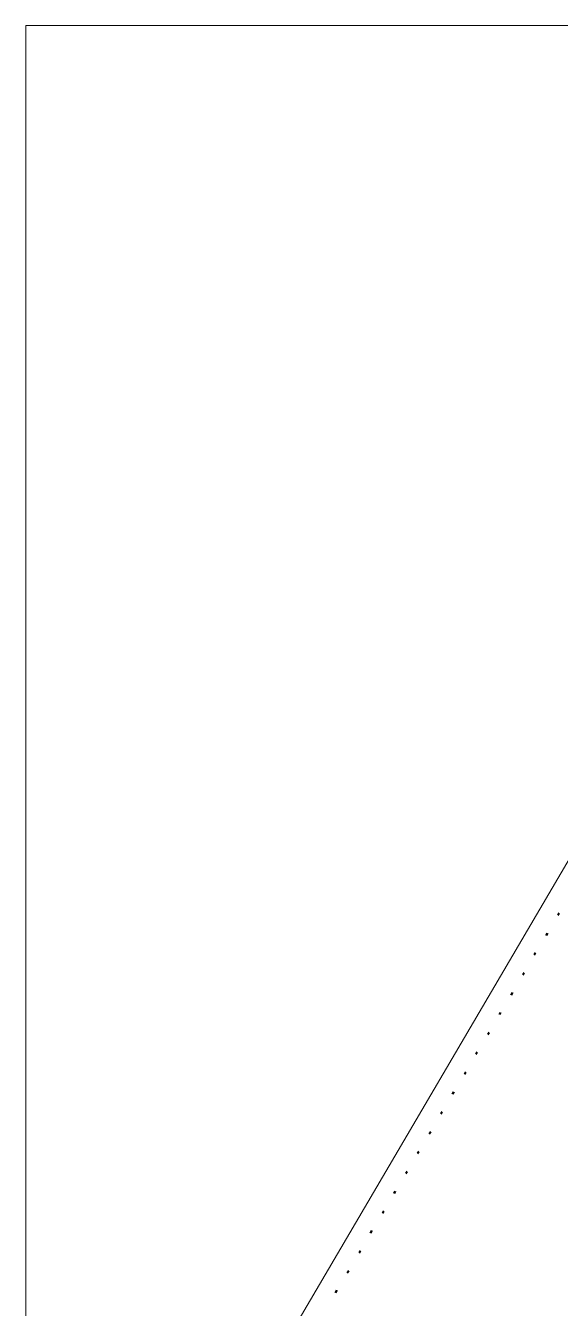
# Model space of a CAD drawing. Header units: millimetres. Extents: x 62.1 to 137.4, y 80.8 to 158.7.
# Drawn here: x 62.42 to 75.5, y 127.28 to 158.66 of the extents above; entities that cross this region are included whole.
import ezdxf

# ---------------------------------------------------------------- set-up
doc = ezdxf.new("R2010")
doc.units = ezdxf.units.MM
doc.header["$MEASUREMENT"] = 0
doc.layers.add('レイヤー 1', color=7, linetype='Continuous', lineweight=0)

msp = doc.modelspace()

# ---------------------------------------------------------------- linework, layer by layer
at = {"layer": 'レイヤー 1', "color": 7, "lineweight": 9}
msp.add_line((62.799, 116.269), (87.545, 158.454), dxfattribs=at)
at = {"layer": 'レイヤー 1', "color": 140, "lineweight": 50}
for p, q in [((75.433, 136.898), (75.464, 136.95)), ((75.151, 136.408), (75.183, 136.46)), ((74.859, 135.928), (74.891, 135.98)), ((74.578, 135.438), (74.609, 135.49)), ((74.297, 134.948), (74.328, 135.011)), ((74.005, 134.469), (74.036, 134.521)), ((73.723, 133.979), (73.754, 134.031)), ((73.431, 133.5), (73.463, 133.552)), ((73.15, 133.01), (73.181, 133.062)), ((72.858, 132.52), (72.889, 132.582)), ((72.577, 132.04), (72.608, 132.092)), ((72.285, 131.55), (72.326, 131.602)), ((72.003, 131.071), (72.035, 131.123)), ((71.722, 130.581), (71.753, 130.633)), ((71.43, 130.091), (71.461, 130.153)), ((71.148, 129.611), (71.18, 129.664)), ((70.857, 129.121), (70.888, 129.184)), ((70.575, 128.642), (70.606, 128.694)), ((70.283, 128.152), (70.325, 128.204)), ((70.002, 127.662), (70.033, 127.725))]:
    msp.add_line(p, q, dxfattribs=at)
at = {"layer": 'レイヤー 1'}
msp.add_lwpolyline([(62.424, 158.663), (137.424, 158.663), (137.424, 80.765), (62.424, 80.765)], close=True, dxfattribs=at)

doc.saveas('drawing.dxf')
